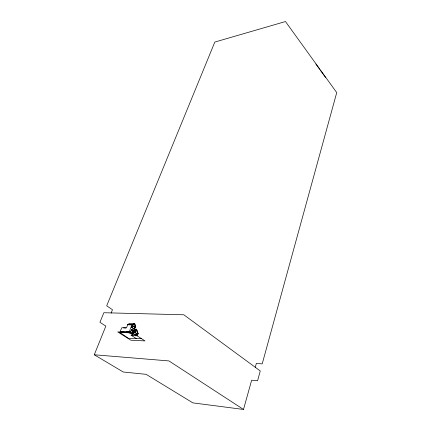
<?xml version="1.0" encoding="UTF-8"?>
<svg xmlns="http://www.w3.org/2000/svg" width="431" height="431" viewBox="0 0 431 431"><rect width="100%" height="100%" fill="white"/><g stroke="black" fill="none" stroke-linecap="round" stroke-linejoin="round"><path stroke-width="0.65" d="M243.499 409.45L251.666 380.185L257.571 380.756L260.265 370.956L183.816 314.786L103.855 312.728L99.927 322.302L105.854 326.111L94.265 354.772L123.244 372.007L146.131 374.334L192.862 402.877L243.499 409.45L168.963 360.93L94.265 354.772M255.276 367.26L256.348 363.425L262.21 363.883L336.735 92.611L285.478 21.55L214.827 42.06L106.689 305.821L112.48 309.706L111.09 313.143M137.597 333.987L137.36 334.623M137.058 335.69L137.737 333.88L138.227 333.777L136.589 329.225L133.939 329.139M135.743 335.808L136.724 333.599L136.099 335.259M132.123 332.985L133.141 330.318L131.66 329.354L130.286 332.56L129.025 331.746M133.879 328.848L134.698 326.94L133.879 328.848L131.681 327.415L132.414 325.502L134.698 326.94M135.059 327.253L134.359 328.918M132.802 333.443L135.237 327.048L135.797 327.086L134.747 323.708C132.823 323.665 128.373 323.148 127.517 324.753L131.908 324.872L129.219 331.87L126.676 331.778M132.888 333.287L133.669 331.628L136.724 333.599M133.034 333.292L133.669 331.628M131.681 327.415L132.5 325.507M130.431 332.565L131.66 329.354M132.188 332.446L133.141 330.318M127.323 324.629L131.994 324.758L134.747 323.708M135.614 334.865L131.827 332.43L117.701 331.902L130.873 340.226L144.994 340.905L135.614 334.865L131.929 334.72L132.71 335.221L130.943 335.146L136.401 338.631L128.416 338.265L119.743 332.436L128.912 332.786L129.305 331.757L130.324 332.409M129.305 331.757L120.141 331.417L121.828 327.716L126.493 327.862L127.7 324.758L129.521 324.139M127.517 324.753L129.338 324.134M135.749 327.215L134.655 323.864L131.908 324.872M131.994 324.758L134.655 323.864M134.068 329.92L136.589 329.225M133.734 330.141L136.498 329.467L138.146 333.993M133.982 330.146L136.498 329.467M127.371 324.505L132.042 324.629M123.535 327.867L125.906 327.943M120.335 331.541L123.503 331.66M130.038 332.398L130.911 332.43M133.675 333.583L129.93 333.438L128.912 332.786M131.606 335.566L137.053 335.797M135.867 338.292L141.32 338.54M130.895 333.475L132.888 334.758M133.524 331.622L136.579 333.594M131.514 329.354L133.001 330.313M131.767 327.42L133.966 328.848M132.414 325.502L134.612 326.935M315.848 64.03L319.694 69.364M320.465 70.431L325.47 77.37M136.25 329.462L137.898 333.982M134.38 323.859L135.474 327.204M135.178 330.782A0.727 0.528 -84.3 0 1 135.523 331.8A0.727 0.528 -84.3 0 1 134.693 332.059M134.671 331.035A0.727 0.528 -84.3 0 1 135.038 330.776M135.673 331.967A0.727 0.528 -84.3 0 0 135.409 330.792A0.727 0.528 -84.3 0 0 134.779 331.757A0.727 0.528 -84.3 0 0 135.673 331.967"/></g></svg>
